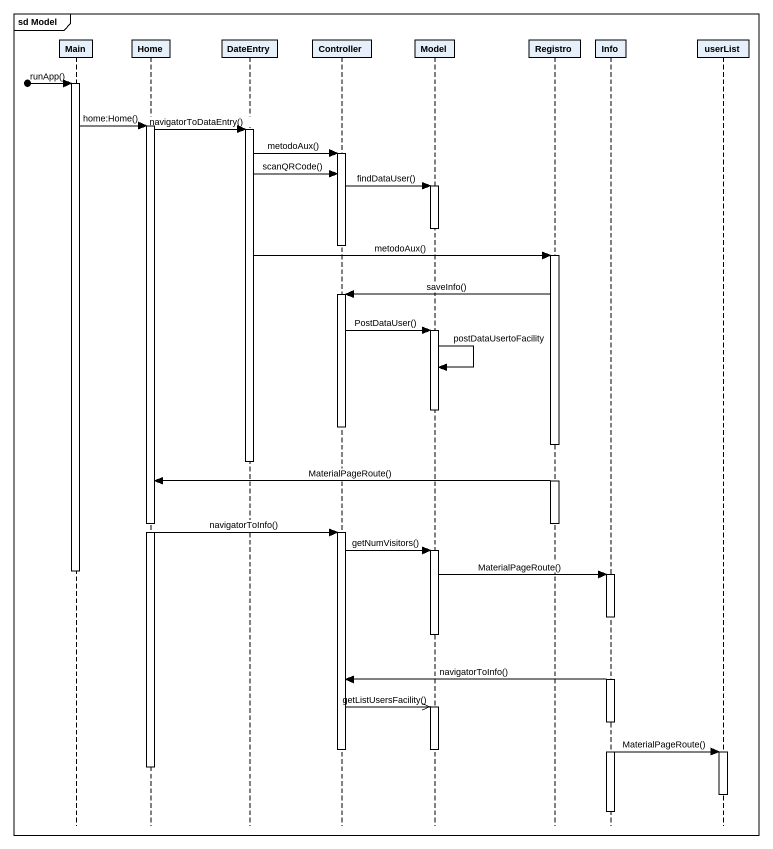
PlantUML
@startuml
mainframe sd Model
hide footbox
participant Main
participant Home
participant DateEntry
participant Controller
participant Model
participant Registro
participant Info
participant userList

[o-> Main : runApp()
activate Main
Main -> Home : home:Home()
activate Home
Home -> DateEntry : navigatorToDataEntry()
activate DateEntry
DateEntry -> Controller : metodoAux()
activate Controller
DateEntry -> Controller : scanQRCode()
Controller -> Model : findDataUser()
activate Model
deactivate Model
deactivate Controller
DateEntry -> Registro : metodoAux()
activate Registro
Registro -> Controller : saveInfo()
activate Controller
Controller -> Model : PostDataUser()
activate Model
Model -> Model : postDataUsertoFacility
deactivate Model
deactivate Controller
deactivate DateEntry
Registro -> Home : MaterialPageRoute()
deactivate Registro
Home -> Controller : navigatorToInfo()
activate Controller
Controller -> Model : getNumVisitors()
activate Model
deactivate Main
Model -> Info : MaterialPageRoute()
activate Info
deactivate Model
Info -> Controller : navigatorToInfo()
Controller ->> Model : getListUsersFacility()
activate Model
deactivate Controller
deactivate Model
Info -> userList : MaterialPageRoute()
activate userList
deactivate Home
deactivate userList
deactivate Info
@enduml
